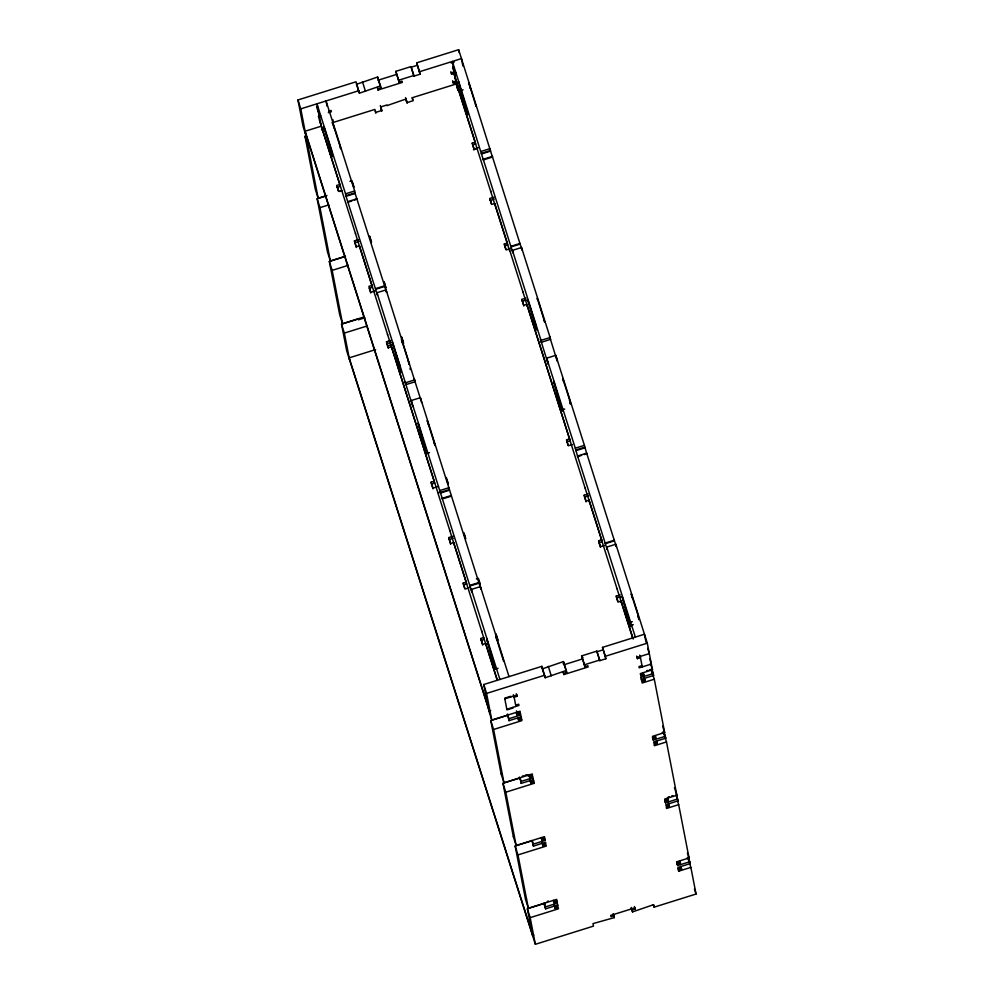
<?xml version="1.0" encoding="UTF-8"?>
<svg xmlns="http://www.w3.org/2000/svg" width="994" height="994" viewBox="0 0 994 994"><rect width="100%" height="100%" fill="white"/><g stroke="black" fill="none" stroke-linecap="round" stroke-linejoin="round"><path stroke-width="1.49" d="M297.952 99.959L300.772 108.868L305.953 135.519L303.133 126.623L297.952 99.959L356.063 81.781L359.381 93.2L380.478 85.931L377.645 77.023L356.548 84.291L359.381 93.2M377.248 87.472L378.055 90.019L402.309 82.427L402.073 81.173L399.041 82.117L395.836 71.344L410.994 66.598L413.951 76.128L420.015 74.227L416.697 62.821L458.644 49.7L492.452 157.052L483.357 159.897L452.369 61.442L454.159 70.649M411.118 67.219L417.182 65.331M378.08 80.216L396.631 74.413M300.772 108.868L358.884 90.69M420.015 74.227L419.53 71.717L461.464 58.596L462.918 66.064M451.239 63.107L454.171 62.187M399.041 82.117L398.669 80.241L413.827 75.494L410.994 66.598M380.478 85.931L380.839 87.807L377.807 88.764L378.055 90.019M328.679 111.229L331.101 110.471L331.35 111.726L328.318 112.67M455.414 71.58L451.375 72.848L451.636 74.202L456.209 72.637M318.304 116.435L320.727 115.677M452.655 66.896L456.171 80.999L453.14 81.943L453.401 83.297L458.793 81.62M509.127 249.407L457.091 85.695L456.681 83.608L459.278 82.8M331.872 122.871L374.862 109.427L375.807 112.384L381.87 110.496L380.292 105.55M412.622 99.611L412.249 97.723L456.718 83.819M460.222 85.757L457.625 86.577L454.867 77.408M321.447 129.779L324.044 128.959M460.495 90.64L460.247 89.385L461.191 92.355L459.278 84.366L468.037 114.372L460.495 90.64L463.092 89.82M338.308 190.923L336.817 185.48L339.849 184.536L321.248 125.965M349.95 181.368L351.975 180.734L353.864 186.673M474.113 149.746L472.237 143.124L475.269 142.179L456.681 83.608M337.177 187.357L340.209 186.412L339.849 184.536M472.61 145L475.641 144.055L475.269 142.179M341.737 190.463L338.706 191.42L336.817 185.48M478.176 147.795L474.126 149.05L472.237 143.124M318.155 198.241L307.792 144.925L304.959 136.029L315.322 189.345L318.155 198.241L326.964 195.483M339.712 191.494L342.408 190.649M473.455 149.672L476.151 148.827M345.042 256.365L330.343 260.962L327.511 252.066L317.148 198.75L325.97 195.992M376.999 292.721L405.974 384.616L415.07 381.771L386.094 289.875L376.999 292.721L377.484 295.23L346.049 196.315L345.552 193.818L354.659 190.972L326.044 100.966L327.063 106.221M480.984 151.448L490.079 148.603M345.924 195.694L355.02 192.848M481.357 153.337L490.452 150.492M346.049 196.315L355.144 193.482L354.659 190.972M481.469 153.958L490.564 151.113M330.343 260.962L319.981 207.647L328.803 204.888M483.233 159.276L492.328 156.431L522.012 250.028L521.527 247.518L512.432 250.364L512.916 252.874L483.233 159.276L483.357 159.897M351.826 201.037L347.937 202.254L347.813 201.633L356.908 198.788L354.423 200.229M356.299 247.494L354.423 240.871L358.561 239.579M491.347 203.956L489.843 198.514L493.894 197.247M354.783 242.747L358.921 241.455M490.216 200.39L494.254 199.123M370.762 292.994L369.246 288.248L372.278 287.303L371.918 285.415L359.343 245.853L356.312 246.798L354.423 240.871M505.809 249.457L504.679 245.891L507.71 244.946L507.338 243.058L494.763 203.497L491.732 204.441L489.843 198.514M364.09 316.937L342.532 323.684L339.699 314.787L329.337 261.472L345.514 256.415M342.532 323.684L332.17 270.368L348.335 265.311M371.918 285.415L368.886 286.371L370.774 292.298L374.9 291.006M504.679 245.891L504.306 244.015L507.338 243.058M375.483 288.67L384.579 285.825L355.144 193.482M510.904 246.313L519.999 243.468M375.595 289.291L384.69 286.446L384.579 285.825M511.028 246.934L520.123 244.089M510.245 248.674L506.194 249.941L504.306 244.015M688.444 859.748L690.867 867.377L696.048 894.041L654.114 907.162L653.63 904.652L632.519 911.908L632.159 910.032L635.191 909.088L634.942 907.833L610.689 915.412L610.937 916.667L613.969 915.722L614.329 917.599L592.983 923.612L593.468 926.122L535.356 944.3L346.707 350.845L341.526 324.193L357.703 319.136M358.387 319.819L364.885 317.782M349.54 359.753L344.359 333.089L367.271 325.933M388.368 348.385L386.492 341.762L390.63 340.457M523.788 306.028L521.912 299.393L525.963 298.138M386.852 343.638L390.99 342.346M522.285 301.281L526.323 300.014M375.62 349.59L349.18 357.865L532.163 933.515M387.374 345.924L391.785 344.545M433.011 488.837L431.508 484.09L434.54 483.146L434.167 481.258L391.412 346.744L388.381 347.689L386.492 341.762M568.059 445.287L566.928 441.734L569.96 440.777L569.599 438.901L526.832 304.388L523.801 305.332L521.912 299.393M405.614 382.727L414.709 379.882M550.129 337.525L550.502 339.401L541.407 342.247L541.034 340.37L550.129 337.525L521.527 247.518M411.267 400.532L420.363 397.687L480.91 589.107L480.413 586.609L471.318 589.442L471.815 591.952L411.267 400.532L411.64 402.408M541.407 342.247L540.463 339.289L548.253 364.276L546.7 358.175L555.795 355.33L584.41 445.337L586.783 453.773L584.174 454.593M562.119 409.851L553.596 381.087L562.356 411.106L562.119 409.851L564.716 409.031M426.935 453.463L418.163 423.444L426.935 453.463L429.532 452.643M431.508 484.09L431.135 482.202L434.167 481.258M566.928 441.734L566.568 439.845L569.599 438.901M438.54 486.414L433.024 488.141L431.135 482.202M572.494 444.517L568.456 445.784L566.568 439.845M439.882 490.539L448.977 487.694M581.577 455.401L577.688 456.619L575.315 448.182L584.41 445.337M497.224 680.368L437.944 493.123L440.417 491.682M440.243 492.415L449.338 489.57M575.675 450.058L584.77 447.213M440.367 493.049L449.462 490.204M575.799 450.692L584.894 447.847M577.564 455.998L586.659 453.152L616.33 546.75L615.845 544.24L606.75 547.085L607.235 549.595L577.564 455.998L577.688 456.619M443.56 498.578L451.351 496.143L451.226 495.509L442.131 498.354L442.255 498.988M450.617 544.227L448.741 537.592L452.879 536.3M586.05 501.871L584.174 495.236L588.212 493.968M449.114 539.481L453.239 538.189M584.534 497.124L588.585 495.857M464.707 588.535L463.577 584.981L466.608 584.025L466.236 582.149L453.662 542.587L450.63 543.532L448.741 537.592M600.513 547.371L598.997 542.612L602.029 541.668L601.668 539.792L589.094 500.218L586.062 501.175L584.174 495.236M463.577 584.981L463.204 583.093L466.236 582.149M476.35 578.98L478.362 578.346L480.251 584.286M598.997 542.612L598.636 540.736L601.668 539.792M469.802 585.391L478.897 582.546M605.234 543.035L614.329 540.189M469.926 586.025L479.021 583.18M605.346 543.668L614.441 540.823M469.23 587.74L465.093 589.032L463.204 583.093M604.563 545.408L600.525 546.675L598.636 540.736M482.686 645.118L480.81 638.483L483.842 637.539M617.734 601.569L616.243 596.127L620.281 594.859M481.183 640.36L484.215 639.415M616.603 598.003L620.654 596.748M497.323 679.946L485.731 643.466L482.699 644.423L480.81 638.483M633.215 639.043L621.163 601.109L618.131 602.053L616.243 596.127M629.711 622.505L622.132 596.711L630.904 626.717L629.711 622.505L632.308 621.685M630.656 625.474L633.253 624.654M495.472 669.086L486.712 639.067L495.472 669.086L498.069 668.266M520.844 716.836L521.651 719.37L518.619 720.327L518.383 719.072L521.415 718.115L521.167 716.86L509.04 720.662L508.679 718.774L520.806 714.984L520.558 713.729L517.526 714.674L517.29 713.419L520.322 712.474L520.073 711.219L491.769 720.066L488.949 711.17L483.767 684.518L541.879 666.34L545.197 677.746L566.294 670.478L563.461 661.582L542.364 668.85L545.197 677.746M563.064 672.019L563.871 674.566L588.125 666.974L587.889 665.719L584.857 666.676L581.652 655.891L596.822 651.145L599.767 660.675L605.831 658.786L602.513 647.367L644.46 634.247L645.988 642.136M596.934 651.778L602.998 649.877M563.076 663.694L563.834 663.458L563.461 661.582M582.024 657.767L582.969 657.481M564.07 664.713L582.26 659.022M491.769 720.066L486.588 693.414L544.7 675.237M605.831 658.786L605.346 656.276L647.293 643.155L615.845 544.24M584.857 666.676L584.484 664.787L599.643 660.053L596.822 651.145M566.294 670.478L566.655 672.366L563.623 673.311L563.871 674.566M504.79 698.807L516.917 695.017L517.166 696.272L514.134 697.216L513.326 694.682M636.632 656.115L637.44 658.649L640.471 657.705L639.664 655.158M488.949 711.17L490.713 710.611M515.675 705.168L518.706 704.212L518.955 705.467L506.828 709.269M642.012 665.657L638.98 666.601L639.217 667.856L651.356 664.067L649.678 658.786M509.04 720.662L507.835 714.152M646.672 670.726L647.802 670.366M649.517 669.832L650.648 669.484M647.293 643.155L652.474 669.807L640.335 673.609L640.583 674.864L643.615 673.907L643.864 675.162L640.832 676.106L641.068 677.361L653.195 673.572L651.791 669.124L653.567 675.46L641.441 679.25L641.677 680.505L644.708 679.561L643.901 677.013M556.528 901.21L557.746 905.025L545.619 908.827L545.246 906.938L557.373 903.148L557.137 901.893L554.105 902.838L553.857 901.583L556.888 900.639L556.652 899.384L528.348 908.23L517.986 854.927L546.29 846.068L546.041 844.813L543.01 845.77L542.761 844.515L545.793 843.558L545.557 842.303L533.43 846.105L533.057 844.217L545.184 840.427L544.948 839.172L541.916 840.116L541.668 838.861L544.7 837.917L544.451 836.662L516.159 845.509L505.797 792.206L534.089 783.347L533.853 782.092L530.821 783.048L530.572 781.793L533.604 780.837L533.356 779.582L521.229 783.384L520.868 781.495L532.995 777.706L532.747 776.451L529.715 777.395L529.479 776.14L532.511 775.196L532.262 773.941L503.97 782.787L501.138 773.891L490.775 720.575L508.456 715.046M644.708 679.561L644.957 680.803L641.925 681.76L642.174 683.015L654.3 679.213L651.468 670.316L651.902 672.54M503.97 782.787L493.608 729.484L521.9 720.625L521.651 719.37M501.138 773.891L502.144 773.581M522.297 776.152L523.428 775.805M525.143 775.27L526.845 774.736M662.265 732.379L663.98 731.845L665.756 738.182L653.63 741.971L653.878 743.226L656.91 742.282L657.146 743.524L654.114 744.481L654.363 745.736L666.489 741.934L663.657 733.038M654.3 679.213L664.663 732.528L652.536 736.33L652.772 737.585L655.804 736.629L656.052 737.883L653.021 738.828L653.269 740.083L665.396 736.293M516.159 845.509L513.326 836.613L502.964 783.297L520.657 777.768M528.236 775.395L529.752 774.922M521.229 783.384L520.384 778.749M528.348 776.264L528.659 774.786M663.768 733.907L663.98 731.845M513.326 836.613L514.333 836.302M668.204 797.051L669.347 796.703M671.621 795.983L672.752 795.635M666.489 741.934L676.852 795.25L664.725 799.052L664.974 800.307L668.005 799.35L668.241 800.605L665.21 801.549L665.458 802.804L677.585 799.014L676.168 794.566M528.348 908.23L525.515 899.334L515.153 846.018L532.088 840.725M533.43 846.105L532.573 841.471M677.585 799.014L677.945 800.903L665.818 804.693L666.067 805.948L669.099 804.991L669.335 806.246L666.303 807.203L666.552 808.457L678.678 804.655L677.473 800.841M525.515 899.334L526.534 899.023M547.247 901.421L548.39 901.073M687.227 857.648L688.357 857.288L690.147 863.624L678.007 867.414L678.256 868.669L681.288 867.712L681.536 868.967L678.504 869.924L678.74 871.179L690.867 867.377M678.678 804.655L689.041 857.971L676.914 861.773L677.163 863.016L680.194 862.071L680.43 863.326L677.399 864.271L677.647 865.525L689.774 861.736M533.79 935.006L532.535 935.404L527.354 908.74L545.035 903.211M545.619 908.827L544.203 904.366L545.333 904.018M688.159 859.35L688.357 857.288M554.143 904.689L555.199 908.491L558.23 907.534L558.479 908.789L530.175 917.648L535.356 944.3M550.502 339.401L549.558 336.444L556.901 360.039M468.808 82.912L476.163 106.507L475.53 104.532M537.356 298.535L544.7 322.131L544.066 320.155M569.798 400.582L562.691 378.242L562.939 379.497M638.334 616.205L631.227 593.865L631.476 595.12M468.609 82.775L469.243 84.751M537.158 298.399L537.779 300.374M563.25 380.491L563.884 382.466M631.786 596.114L632.42 598.09M647.641 648.336L649.318 653.605L637.191 657.394L637.44 658.649M650.449 663.458L652.474 669.807M512.432 250.364L541.034 340.37M546.7 358.175L575.315 448.182M606.75 547.085L635.365 637.092M662.638 726.179L664.663 732.528M452.829 66.958L455.351 74.873L455.103 73.618M664.34 733.721L665.756 738.182M453.749 73.37L456.171 80.999M632.656 638.011L509.102 248.363L509.599 250.873M455.774 82.999L457.402 88.081M456.83 86.801L458.048 90.616L457.799 89.361M643.056 672.615L643.864 675.162M643.739 676.989L644.957 680.803M450.829 71.667L451.636 74.202M452.593 80.763L453.401 83.297M640.869 677.958L641.677 680.505M674.429 787.621L676.852 795.25M677.945 800.903L676.417 795.859M656.338 740.99L657.146 743.524M652.449 737.548L653.269 740.083M687.426 852.889L689.041 857.971M688.73 859.164L690.147 863.624M667.434 798.058L668.241 800.605M668.291 802.456L669.335 806.246M694.433 888.947L696.048 894.041M664.651 800.269L665.458 802.804M679.623 860.779L680.43 863.326M680.728 866.433L681.536 868.967M676.591 861.736L677.399 864.271M676.839 862.991L677.647 865.525M677.933 868.632L678.74 871.179M416.697 62.821L419.53 71.717M602.513 647.367L605.346 656.276M412.249 97.723L413.193 100.692L407.13 102.593L405.564 97.648M405.925 99.524L407.105 103.239M395.836 71.344L398.669 80.241M581.652 655.891L584.484 664.787M653.306 904.615L654.114 907.162M378.416 80.179L380.839 87.807M563.834 663.458L566.655 672.366M380.665 107.427L381.845 111.142M634.383 906.54L635.191 909.088M631.352 907.485L632.159 910.032M631.289 908.019L632.519 911.908M375.223 111.303L375.856 113.279M362.487 81.769L365.444 91.299M548.303 666.315L551.26 675.845M613.087 913.71L614.329 917.599M516.358 693.725L517.166 696.272M371.47 242.064L369.582 236.125L371.458 242.76M385.933 287.564L384.044 281.625L385.921 288.26M403.539 342.955L401.651 337.016L403.527 343.638M446.294 477.468L448.182 483.395M465.788 538.785L463.9 532.859L465.403 538.301M495.969 633.737L497.857 639.676M352.336 182.623L353.852 187.369M446.666 479.344L448.17 484.09M478.735 580.235L480.239 584.981M496.341 635.626L497.845 640.372M480.413 586.609L509.027 676.616M340.047 146.217L332.94 123.877L333.189 125.132M384.69 286.446L386.579 292.385L386.094 289.875M408.584 361.841L401.477 339.501L401.725 340.756M421.68 402.533L414.125 378.801L414.374 380.056M333.499 126.126L334.133 128.102M339.786 145.907L340.731 148.876L340.482 147.621M402.036 341.737L402.669 343.725M408.323 361.53L409.267 364.487L409.031 363.232M427.818 422.848L428.451 424.823M434.105 442.628L435.049 445.598L427.258 420.599L427.507 421.854M496.366 638.471L496.988 640.447M520.607 715.581L521.415 718.115M516.47 710.884L517.29 713.419M516.718 712.139L517.526 714.674M516.197 712.698L517.166 715.258M517.812 717.78L518.619 720.327M532.796 778.302L533.604 780.837M532.473 778.265L534.089 783.347M345.552 193.818L316.949 103.811L318.739 113.005M471.318 589.442L499.932 679.461M316.564 106.681L319.919 117.23L319.683 115.975M528.907 774.86L529.715 777.395M528.473 774.699L528.92 776.078M529.765 779.246L530.572 781.793M530.013 780.501L530.821 783.048M318.602 117.13L322.193 128.934M319.521 120.249L321.137 125.343L318.85 113.627M437.82 492.502L321.298 126.176L305.121 131.233L488.116 706.883M507.263 714.326L508.679 718.774M544.377 837.88L545.184 840.427M541.109 837.582L541.916 840.116M541.954 841.968L542.761 844.515M541.792 841.955L543.01 845.77M519.452 777.047L520.868 781.495M556.565 900.601L557.373 903.148M553.298 900.303L554.105 902.838M483.767 684.518L486.588 693.414M532.001 840.887L533.057 844.217M305.493 133.109L488.476 708.759M490.775 720.575L493.608 729.484M544.19 903.608L545.246 906.938M317.148 198.75L319.981 207.647M502.964 783.297L505.797 792.206M329.337 261.472L332.17 270.368M515.153 846.018L517.986 854.927M341.526 324.193L344.359 333.089M527.354 908.74L530.175 917.648M653.195 673.572L653.567 675.46M638.782 617.609L639.018 618.864L638.073 615.895L638.807 619.66M640.223 656.45L642.261 666.899M621.163 601.109L621.523 602.998M617.262 588.61L617.386 589.243M586.659 453.152L586.783 453.773M570.233 401.986L570.481 403.241L569.537 400.271L570.27 404.036M589.094 500.218L589.454 502.107M585.193 487.731L585.317 488.352M557.348 361.431L555.795 355.33M599.643 660.053L599.767 660.675M526.832 304.388L527.205 306.264M522.943 291.888L523.068 292.509M492.328 156.431L492.452 157.052M494.763 203.497L495.136 205.373M490.874 190.997L490.999 191.631M469.553 85.745L470.038 88.255M458.644 49.7L459.216 52.682M541.879 666.34L542.103 667.508M542.215 668.105L542.364 668.85M413.827 75.494L413.951 76.128M406.683 102.133L406.074 98.99L386.989 105.625L386.865 105.004L380.801 106.892L381.41 110.036M557.746 905.025L557.994 906.279L554.963 907.236L555.199 908.491M513.886 695.962L515.923 706.423M510.854 696.918L510.742 696.285L504.679 698.186L506.952 709.89L513.016 707.989L512.892 707.368M503.598 661.221L495.807 636.222L496.043 637.477M519.589 777.755L519.812 778.923M531.778 840.477L532.014 841.645M543.954 903.074L544.203 904.366M377.645 77.023L378.018 78.911M485.731 643.466L486.091 645.354M481.841 630.979L481.953 631.6M453.662 542.587L454.022 544.463M449.773 530.088L449.884 530.709M420.363 397.687L420.735 399.563M356.424 83.67L356.548 84.291M410 368.252L410.249 369.507M412.585 405.378L412.821 406.633L405.03 381.646L405.279 382.901M391.412 346.744L391.773 348.621M387.511 334.245L387.635 334.879M359.343 245.853L359.704 247.742M355.442 233.354L355.566 233.988M332.891 119.665L333.139 120.92M535.356 323.721L527.814 299.989L536.574 329.996L534.66 322.006L535.604 324.976L535.356 323.721M331.387 150.467L323.845 126.723L332.605 156.729L330.691 148.752L331.636 151.722L331.387 150.467M399.936 366.078L392.382 342.346L401.154 372.352L399.228 364.376L400.172 367.333L399.936 366.078"/></g></svg>
